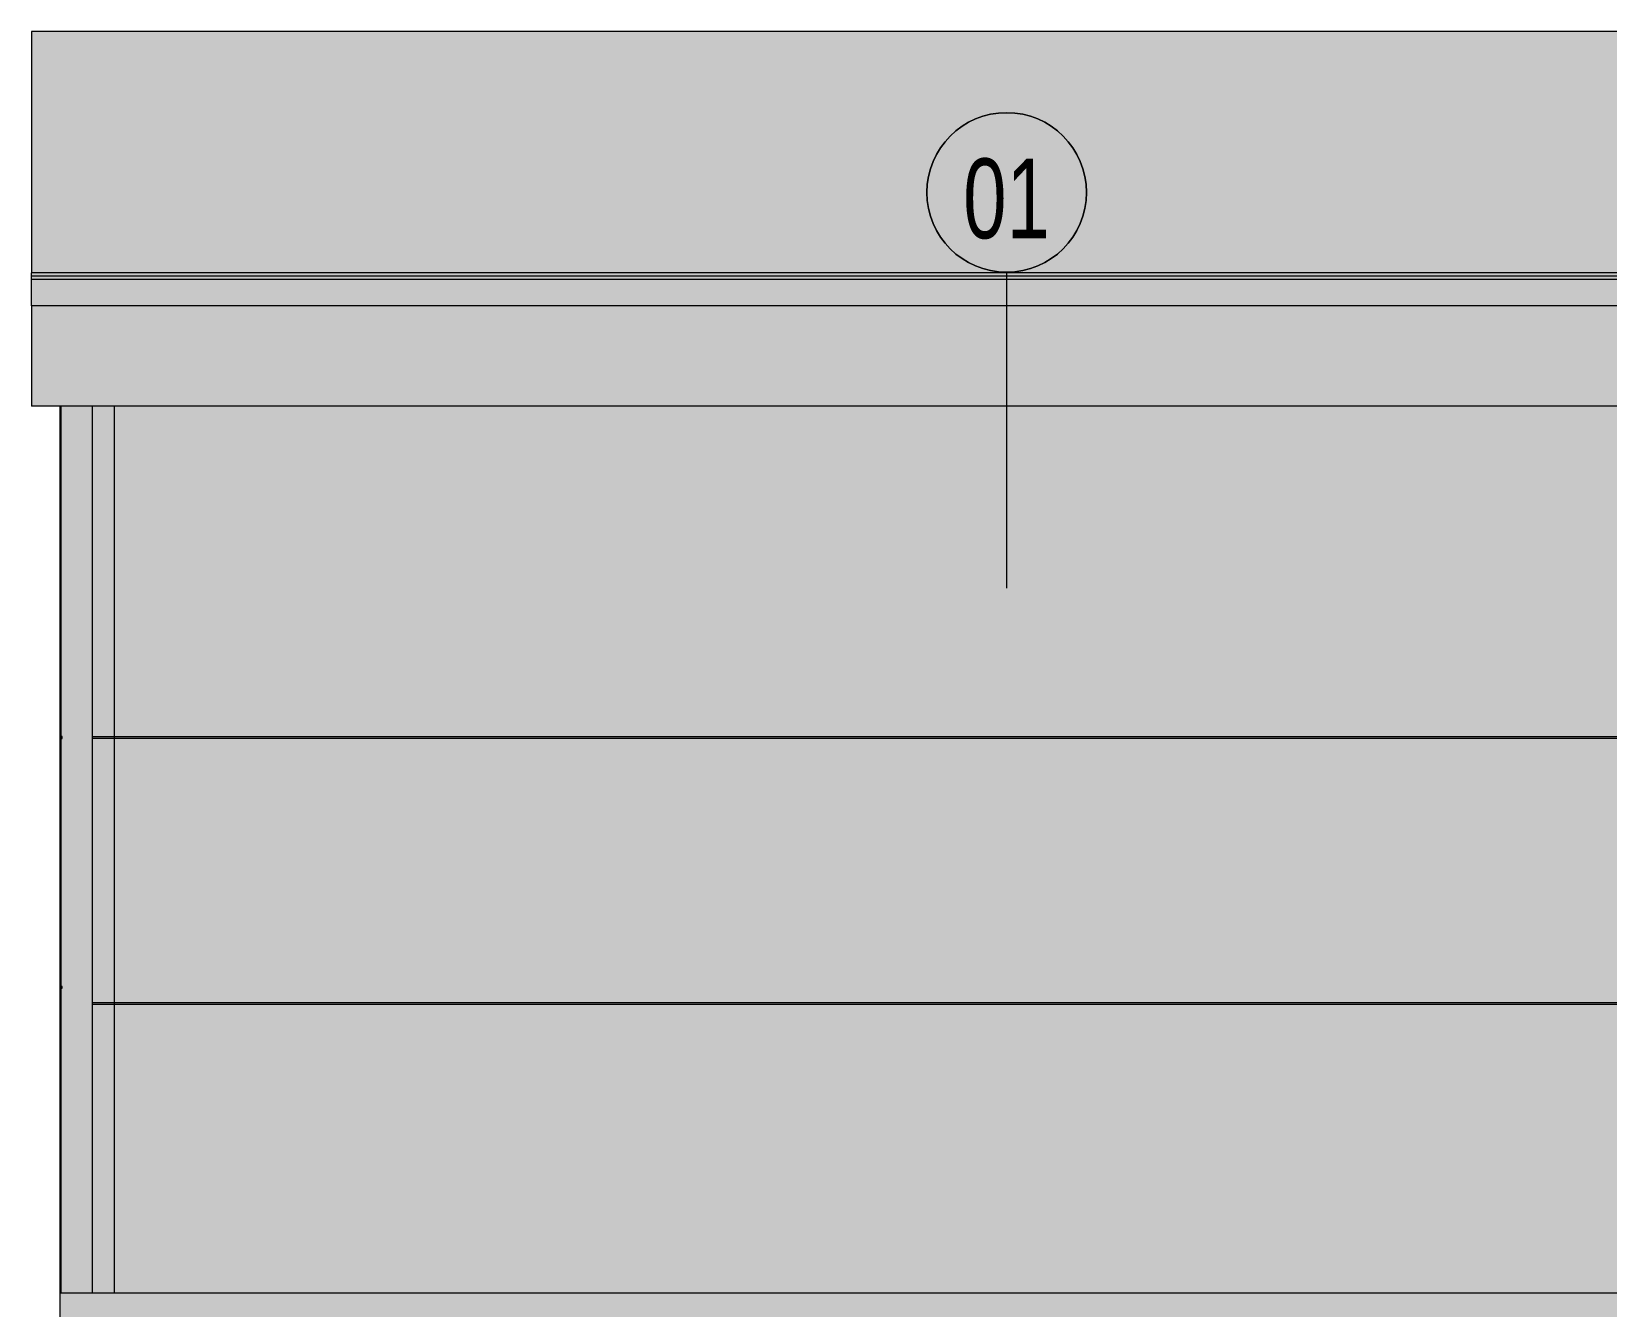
# Model space of a CAD drawing. Header units: millimetres. Extents: x -155050 to -36395, y -2753 to 7638.
# Drawn here: x -153490 to -147569, y 1650 to 6444 of the extents above; entities that cross this region are included whole.
import ezdxf

# ---------------------------------------------------------------- set-up
doc = ezdxf.new("R2010")
doc.units = ezdxf.units.MM
for name, color, linetype, lineweight in [('A-ANNO-IDEN', 7, 'Continuous', 9), ('A-ANNO-IDEN-1', 7, 'Continuous', 18), ('A-ROOF', 7, 'Continuous', 9), ('A-ROOF-OTLN', 7, 'Continuous', 9), ('A-WALL', 7, 'Continuous', 9)]:
    doc.layers.add(name, color=color, linetype=linetype, lineweight=lineweight)
for name, color, linetype, lineweight, true_color in [('A-ROOF-1', 9, 'Continuous', 9, 0x808080), ('A-ROOF-2', 251, 'Continuous', 9, 0x505050), ('A-ROOF-OTLN-1', 7, 'Continuous', 9, 0x787878), ('A-WALL-1', 7, 'Continuous', 9, 0xd7d5cb), ('A-WALL-2', 7, 'Continuous', 9, 0x004080)]:
    doc.layers.add(name, color=color, linetype=linetype, lineweight=lineweight, true_color=true_color)
doc.styles.add('Arial', font='arial.ttf', dxfattribs={"width": 0.7, "height": 300})

# ---------------------------------------------------------------- blocks, each defined once
blk = doc.blocks.new('Popiska materiálu - Popis-329410-Řez 2')
at = {"layer": 'A-ANNO-IDEN'}
blk.add_circle((-150033.8, 22.5), 300, dxfattribs=at)
for start, end in [(0, 180), (180, 360)]:
    blk.add_arc((-150033.8, 22.5), 300, start, end, dxfattribs=at)

msp = doc.modelspace()

# ---------------------------------------------------------------- hatches: boundary and pattern name
at = {"layer": 'A-ROOF-1'}
msp.add_hatch(color=256, dxfattribs=at).paths.add_polyline_path([(-139057.5, 5537.1), (-125300.4, 5537.1), (-125300.4, 6444), (-153490.4, 6444), (-153490.4, 5537.1), (-139176.9, 5537.1)])
at = {"layer": 'A-ROOF-2'}
msp.add_hatch(color=256, dxfattribs=at).paths.add_polyline_path([(-153490.4, 5035), (-125300.4, 5035), (-125300.4, 5412.2), (-153490.4, 5412.2), (-153490.4, 5285)])
at = {"layer": 'A-ROOF-OTLN-1'}
for points in [[(-125454.7, 5524.4), (-125300.4, 5524.4), (-125300.4, 5537.1), (-153490.4, 5537.1), (-153490.4, 5524.4), (-125574.1, 5524.4)], [(-125454.7, 5511.7), (-125300.4, 5511.7), (-125300.4, 5524.4), (-153490.4, 5524.4), (-153490.4, 5511.7), (-125574.1, 5511.7)], [(-133807.3, 5412.2), (-125300.4, 5412.2), (-125300.4, 5511.7), (-153490.4, 5511.7), (-153490.4, 5412.2), (-133926.7, 5412.2)]]:
    msp.add_hatch(color=256, dxfattribs=at).paths.add_polyline_path(points)
at = {"layer": 'A-WALL-1'}
for points in [[(-153379.2, 1700), (-153379.2, 5035), (-153384.2, 5035), (-153384.2, 1700)], [(-153376.3, 1700), (-153179.2, 1700), (-153179.2, 2785.6), (-153261.8, 2785.6), (-153261.8, 2792.6), (-153179.2, 2792.6), (-153179.2, 3785.6), (-153261.8, 3785.6), (-153261.8, 3792.6), (-153179.2, 3792.6), (-153180.4, 5035), (-153379.2, 5035), (-153379.2, 3792.6), (-153375.7, 3792.6), (-153376.3, 3785.6), (-153379.2, 3785.6), (-153379.2, 2853.6), (-153375.7, 2853.6), (-153376.3, 2846.6), (-153379.2, 2846.6), (-153379.2, 1700)], [(-153261.8, 3785.6), (-153179.2, 3785.6), (-153179.2, 3792.6), (-153261.8, 3792.6)], [(-147052.2, 3785.6), (-146990.4, 3785.6), (-146990.4, 3792.6), (-153261.8, 3792.6), (-153261.8, 3785.6), (-147171.5, 3785.6)], [(-153261.8, 2785.6), (-153179.2, 2785.6), (-153179.2, 2792.6), (-153261.8, 2792.6)], [(-147052.2, 2785.6), (-146990.4, 2785.6), (-146990.4, 2792.6), (-153261.8, 2792.6), (-153261.8, 2785.6), (-147171.5, 2785.6)]]:
    msp.add_hatch(color=256, dxfattribs=at).paths.add_polyline_path(points)
h = msp.add_hatch(color=256, dxfattribs=at)
h.paths.add_polyline_path([(-153261.8, 1700), (-146990.4, 1700), (-146990.4, 2785.6), (-153261.8, 2785.6), (-153261.8, 1729.1)])
h.paths.add_polyline_path([(-146990.4, 2792.6), (-146990.4, 3785.6), (-153261.8, 3785.6), (-153261.8, 2792.6), (-147052.2, 2792.6)])
h.paths.add_polyline_path([(-149319.3, 3792.6), (-146990.4, 3792.6), (-146990.4, 5035), (-153261.8, 5035), (-153261.8, 3792.6), (-149796.6, 3792.6)])
h = msp.add_hatch(color=256, dxfattribs=at)
h.paths.add_polyline_path([(-153376.3, 2846.6), (-153375.7, 2846.6), (-153376.3, 2853.6), (-153379.2, 2853.6), (-153378, 2846.6)])
h.paths.add_polyline_path([(-153376.3, 3785.6), (-153375.7, 3785.6), (-153376.3, 3792.6), (-153379.2, 3792.6), (-153379.2, 3785.6)])
at = {"layer": 'A-WALL-2'}
h = msp.add_hatch(color=256, dxfattribs=at)
h.paths.add_polyline_path([(-153384.2, 550), (-146990.4, 550), (-146990.4, 1700), (-153384.2, 1700), (-153384.2, 759.3)])
h.paths.add_polyline_path([(-148364.7, 589.8), (-152583.1, 589.8), (-152583.1, 1600), (-147583.1, 1600), (-147583.1, 589.8), (-148245.4, 589.8)])

# ---------------------------------------------------------------- linework, layer by layer
at = {"layer": 'A-ANNO-IDEN'}
msp.add_line((-149824, 4351.1), (-149824, 5538.8), dxfattribs=at)
at = {"layer": 'A-ROOF'}
for p, q in [((-125300.4, 6444), (-153490.4, 6444)), ((-153490.4, 6444), (-153490.4, 5537.1)), ((-153490.4, 5412.2), (-153490.4, 5035)), ((-125300.4, 5035), (-153490.4, 5035))]:
    msp.add_line(p, q, dxfattribs=at)
at = {"layer": 'A-ROOF-OTLN'}
for p, q in [((-153490.4, 5412.2), (-153490.4, 5537.1)), ((-125300.4, 5537.1), (-153490.4, 5537.1)), ((-125300.4, 5524.4), (-153490.4, 5524.4)), ((-125300.4, 5511.7), (-153490.4, 5511.7)), ((-125300.4, 5412.2), (-153490.4, 5412.2))]:
    msp.add_line(p, q, dxfattribs=at)
at = {"layer": 'A-WALL'}
for p, q in [((-153384.2, 5035), (-153384.2, 1700)), ((-153379.2, 3792.6), (-153379.2, 5035)), ((-153261.8, 5035), (-153261.8, 1700)), ((-153179.2, 5035), (-153179.2, 1700)), ((-153375.7, 3792.6), (-153379.2, 3792.6)), ((-153379.2, 3785.6), (-153379.2, 3792.6)), ((-153375.7, 3785.6), (-153375.7, 3792.6)), ((-153261.8, 3792.6), (-137890.4, 3792.6)), ((-153379.2, 2853.6), (-153379.2, 3785.6)), ((-153379.2, 3785.6), (-153375.7, 3785.6)), ((-137890.4, 3785.6), (-153261.8, 3785.6)), ((-153375.7, 2853.6), (-153379.2, 2853.6)), ((-153379.2, 2846.6), (-153379.2, 2853.6)), ((-153379.2, 1700), (-153379.2, 2846.6)), ((-153379.2, 2846.6), (-153375.7, 2846.6)), ((-153375.7, 2846.6), (-153375.7, 2853.6)), ((-153261.8, 2792.6), (-137890.4, 2792.6)), ((-137890.4, 2785.6), (-153261.8, 2785.6)), ((-131797.9, 1700), (-153384.2, 1700)), ((-153384.2, 1700), (-153384.2, 550))]:
    msp.add_line(p, q, dxfattribs=at)

# ---------------------------------------------------------------- block references
at = {"layer": 'A-ANNO-IDEN'}
msp.add_blockref('Popiska materiálu - Popis-329410-Řez 2', (209.7, 5816.3), dxfattribs=at)

# ---------------------------------------------------------------- texts
at = {"layer": 'A-ANNO-IDEN-1', "insert": (-149987.7, 5966.4), "char_height": 300, "width": 404.05, "attachment_point": 1, "style": 'Arial'}
msp.add_mtext('01', dxfattribs=at)

doc.saveas('drawing.dxf')
